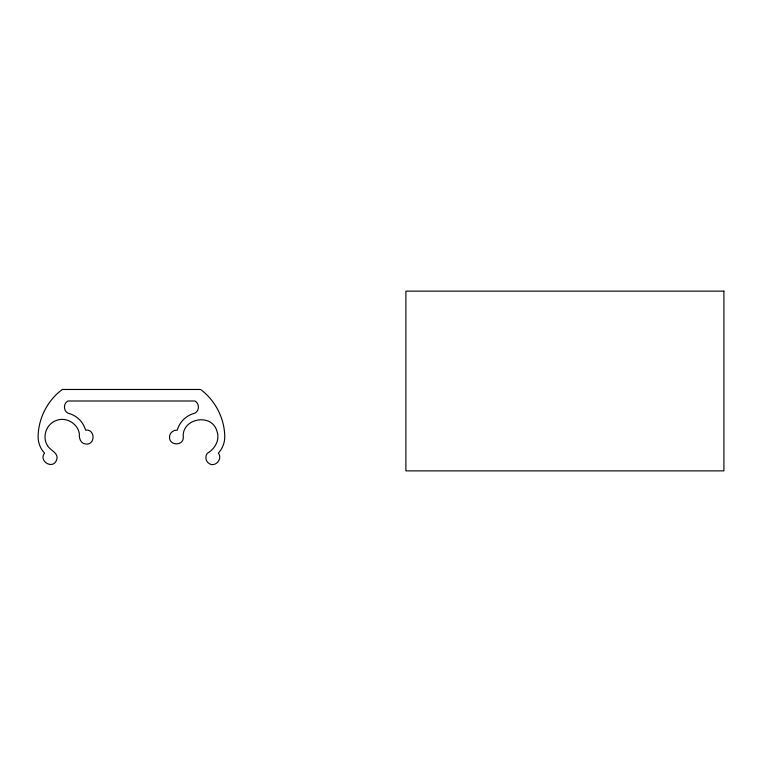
<?xml version="1.0" encoding="UTF-8"?>
<svg xmlns="http://www.w3.org/2000/svg" width="762" height="762" viewBox="0 0 762 762"><rect width="100%" height="100%" fill="white"/><g stroke="black" fill="none" stroke-linecap="round" stroke-linejoin="round"><path stroke-width="1.14" d="M169.516 436.978C168.916 445.541 182.909 446.37 183.309 437.798C180.994 418.3 211.969 412.347 216.999 431.368C220.123 439.998 214.827 448.999 207.369 453.266C205.035 456.009 205.426 460.515 208.178 462.82C214.36 468.63 223.266 459.124 218.332 453.142A24.194 24.194 0 0 0 224.761 436.712A56.064 56.064 0 0 0 224.723 435.473C224.133 417.566 214.998 400.136 200.568 389.468L62.294 389.468C47.863 400.136 38.729 417.566 38.138 435.473A56.064 56.064 0 0 0 38.1 436.712A24.194 24.194 0 0 0 44.529 453.142C38.3 460.877 52.692 470.03 56.54 460.181C59.512 452.799 49.721 450.494 47.215 445.16C41.929 436.378 46.587 423.739 56.312 420.5C66.056 416.538 78.067 423.577 79.372 434.007C78.953 438.198 80.601 443.474 85.487 443.97C95.593 445.599 95.45 428.749 85.592 430.139A24.194 24.194 0 0 0 67.951 413.185C63.275 410.813 63.275 403.355 67.951 400.993L194.91 400.993C199.577 403.355 199.577 410.813 194.91 413.185A24.194 24.194 0 0 0 177.27 430.139C173.536 429.778 169.421 432.911 169.516 436.978M723.9 291.132L405.889 291.132L405.889 470.868L723.9 470.868L723.9 291.132"/></g></svg>
